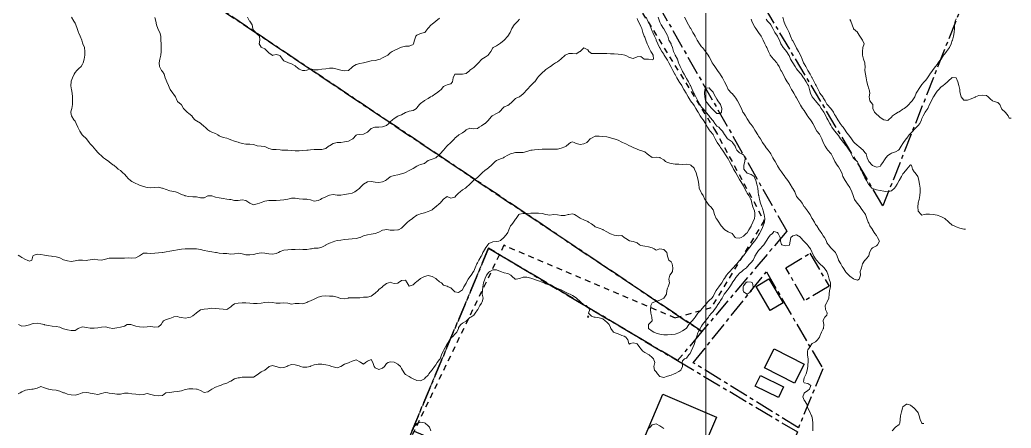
# Model space of a CAD drawing. Header units: centimetres. Extents: x 0 to 642158, y -847 to 649707.
# Drawn here: x 617376.5 to 617507, y 620105.6 to 620159.4 of the extents above; entities that cross this region are included whole.
import ezdxf

# ---------------------------------------------------------------- set-up
doc = ezdxf.new("R2010")
doc.units = ezdxf.units.CM
doc.header["$MEASUREMENT"] = 0
doc.linetypes.add('CENTERX2', pattern=[4, 2.5, -0.5, 0.5, -0.5])
doc.linetypes.add('JIS_02_0.7', pattern=[1.35, 0.75, -0.6])
for name, color, linetype, lineweight in [('MEV_grille', 254, 'Continuous', 9), ('WAL_parcellaire agricole', 7, 'JIS_02_0.7', 25), ('WAL_topographie 0.5', 253, 'Continuous', 20)]:
    doc.layers.add(name, color=color, linetype=linetype, lineweight=lineweight)
doc.layers.add('SPW_batiments', color=7, linetype='Continuous')
doc.layers.add('SPW_parcellaire cadastral', color=7, linetype='CENTERX2', lineweight=25, true_color=0xff0542)

# ---------------------------------------------------------------- blocks, each defined once
blk = doc.blocks.new('*U112')
at = {"layer": 'MEV_grille', "transparency": 33554687}
blk.add_lwpolyline([(0, 1825.48), (0, -1825.48)], dxfattribs=at)
blk = doc.blocks.new('*U113')
at = {"layer": 'MEV_grille', "color": 0, "linetype": 'ByBlock', "lineweight": -2, "transparency": 16777216}
blk.add_blockref('*U112', (2100, 0), dxfattribs=at)

msp = doc.modelspace()

# ---------------------------------------------------------------- linework, layer by layer
at = {"layer": 'SPW_batiments'}
for points in [[(617476.96, 620122.11), (617475.28, 620121.11), (617473.41, 620124.27), (617475.11, 620125.27), (617476.96, 620122.11)], [(617479.76, 620114.04), (617478.48, 620111.52), (617474.53, 620113.56), (617475.81, 620116.07), (617479.76, 620114.04)], [(617477.04, 620111.06), (617476.36, 620109.67), (617473.31, 620111.16), (617473.99, 620112.56), (617477.04, 620111.06)], [(617468.21, 620107.04), (617463.61, 620096.29), (617456.56, 620099.27), (617461.13, 620110.1), (617468.21, 620107.04)]]:
    msp.add_lwpolyline(points, dxfattribs=at)
at = {"layer": 'SPW_parcellaire cadastral'}
for points in [[(617372.7, 620181.09), (617466.28, 620118.34), (617463.07, 620114.51), (617438.2, 620129.31), (617428.12, 620105.29), (617420.49, 620087.13), (617412.86, 620068.96), (617410.85, 620064.28), (617319.54, 620131.25), (617349.36, 620168.05), (617289.47, 620214.05), (617304.76, 620224.56), (617372.7, 620181.09)], [(617466.28, 620118.34), (617372.7, 620181.09), (617383.03, 620201.46), (617388.46, 620212.19), (617456.55, 620168.43), (617477.46, 620131.56), (617466.28, 620118.34)], [(617458.14, 620188.63), (617497.33, 620165.17), (617501.16, 620162.96), (617490.12, 620134.92), (617461, 620183.83), (617458.14, 620188.63)], [(617428.12, 620105.29), (617438.2, 620129.31), (617463.07, 620114.51), (617478.86, 620105.12), (617471.31, 620087.14), (617428.12, 620105.29)], [(617483.02, 620124.33), (617479.8, 620122.41), (617477.32, 620126.73), (617480.48, 620128.65), (617483.02, 620124.33)], [(617482.19, 620113.43), (617478.99, 620105.66), (617465.13, 620114.22), (617474.77, 620126.21), (617482.19, 620113.43)]]:
    msp.add_lwpolyline(points, dxfattribs=at)
at = {"layer": 'WAL_parcellaire agricole'}
for points in [[(617419.45, 620223.45), (617467.96, 620144.95), (617474.46, 620132.95), (617467.46, 620121.45)], [(617467.46, 620121.45), (617462.79, 620120.12), (617440.21, 620129.7), (617422.63, 620093.28), (617407.3, 620057.61), (617394.97, 620033.45), (617377.72, 620010.94), (617352.47, 620028.94), (617336.3, 620037.44), (617321.8, 620043.94), (617299.8, 620052.43), (617288.8, 620055.93), (617276.47, 620058.76), (617260.3, 620061.1), (617237.51, 620062.54)]]:
    msp.add_lwpolyline(points, dxfattribs=at)
at = {"layer": 'WAL_topographie 0.5'}
for points in [[(617376.25, 620128.41), (617376.49, 620128.25), (617376.75, 620128.11), (617377.25, 620127.84), (617377.44, 620127.75), (617377.75, 620127.61), (617378.07, 620127.75), (617378.18, 620128.25), (617378.25, 620128.35), (617378.75, 620128.54), (617379.25, 620128.49), (617379.75, 620128.41), (617380.25, 620128.33), (617380.65, 620128.25), (617380.75, 620128.23), (617381.25, 620128.17), (617381.75, 620128.04), (617382.25, 620127.8), (617382.4, 620127.75), (617382.75, 620127.65), (617383.25, 620127.59), (617383.75, 620127.64), (617384.2, 620127.75), (617384.25, 620127.76), (617384.5, 620127.75), (617384.75, 620127.74), (617385.25, 620127.72), (617385.42, 620127.75), (617385.75, 620127.81), (617386.25, 620127.86), (617386.75, 620127.79), (617387.25, 620127.75), (617387.75, 620127.87), (617388.25, 620128), (617388.75, 620128.01), (617389.25, 620128.02), (617389.75, 620128.03), (617390.25, 620128.03), (617390.75, 620128.05), (617391.25, 620128.02), (617391.75, 620128.05), (617392.17, 620128.25), (617392.25, 620128.31), (617392.75, 620128.67), (617393.25, 620128.68), (617393.75, 620128.64), (617394.25, 620128.66), (617394.75, 620128.69), (617395.25, 620128.74), (617395.29, 620128.75), (617395.75, 620128.85), (617396.25, 620128.94), (617396.75, 620129.02), (617397.25, 620129.1), (617397.75, 620129.18), (617398.25, 620129.24), (617398.75, 620129.25), (617398.75, 620129.25), (617399.25, 620129.26), (617399.5, 620129.25), (617399.75, 620129.24), (617400.25, 620129.15), (617400.75, 620129.03), (617401.25, 620128.93), (617401.75, 620128.85), (617402.25, 620128.77), (617402.36, 620128.75), (617402.75, 620128.65), (617403.25, 620128.62), (617403.75, 620128.61), (617404.25, 620128.53), (617404.75, 620128.59), (617405.25, 620128.68), (617405.75, 620128.58), (617406.25, 620128.45), (617406.75, 620128.45), (617407.25, 620128.51), (617407.75, 620128.63), (617408.25, 620128.72), (617408.75, 620128.67), (617409.25, 620128.56), (617409.75, 620128.52), (617410.25, 620128.62), (617410.52, 620128.75), (617410.75, 620128.89), (617411.25, 620129.07), (617411.75, 620129.11), (617412.25, 620129.13), (617412.75, 620129.16), (617413.25, 620129.19), (617413.75, 620129.17), (617414.25, 620129.13), (617414.75, 620129.22), (617414.87, 620129.25), (617415.25, 620129.32), (617415.75, 620129.34), (617416.25, 620129.44), (617416.75, 620129.74), (617416.77, 620129.75), (617417.25, 620129.97), (617417.75, 620130.18), (617417.96, 620130.25), (617418.25, 620130.32), (617418.75, 620130.38), (617419.25, 620130.45), (617419.75, 620130.52), (617420.25, 620130.54), (617420.75, 620130.59), (617421.25, 620130.74), (617421.27, 620130.75), (617421.75, 620130.94), (617422.25, 620131.09), (617422.75, 620131.16), (617423.25, 620131.25), (617423.25, 620131.25), (617423.75, 620131.45), (617424.25, 620131.68), (617424.55, 620131.75), (617424.75, 620131.79), (617425, 620131.75), (617425.25, 620131.71), (617425.75, 620131.69), (617426.25, 620131.72), (617426.33, 620131.75), (617426.75, 620131.94), (617427.04, 620132.25), (617427.25, 620132.47), (617427.52, 620132.75), (617427.75, 620132.91), (617428.18, 620133.25), (617428.25, 620133.31), (617428.75, 620133.66), (617429.01, 620133.75), (617429.25, 620133.83), (617429.75, 620134), (617430.25, 620134.14), (617430.48, 620134.25), (617430.75, 620134.37), (617431.19, 620134.75), (617431.25, 620134.79), (617431.75, 620135.19), (617431.81, 620135.25), (617432.23, 620135.75), (617432.25, 620135.77), (617432.75, 620136.15), (617433.25, 620135.92), (617433.75, 620136.06), (617433.91, 620136.25), (617434.25, 620136.58), (617434.45, 620136.75), (617434.75, 620137), (617435.18, 620137.25), (617435.25, 620137.31), (617435.73, 620137.75), (617435.75, 620137.78), (617436.22, 620138.25), (617436.25, 620138.27), (617436.75, 620138.65), (617436.86, 620138.75), (617437.25, 620139.16), (617437.34, 620139.25), (617437.75, 620139.61), (617437.95, 620139.75), (617438.25, 620139.96), (617438.59, 620140.25), (617438.75, 620140.43), (617439.07, 620140.75), (617439.25, 620140.88), (617439.75, 620141.09), (617440.16, 620141.25), (617440.25, 620141.3), (617440.75, 620141.58), (617441.09, 620141.75), (617441.25, 620141.82), (617441.75, 620141.92), (617442.25, 620141.91), (617442.75, 620141.93), (617443.25, 620142.06), (617443.75, 620142.22), (617443.94, 620142.25), (617444.25, 620142.3), (617444.75, 620142.33), (617445.25, 620142.37), (617445.75, 620142.36), (617446.25, 620142.35), (617446.75, 620142.35), (617447.25, 620142.39), (617447.75, 620142.52), (617448.25, 620142.67), (617448.43, 620142.75), (617448.75, 620143.09), (617449, 620143.25), (617449.25, 620143.32), (617449.46, 620143.25), (617449.75, 620143.13), (617450.25, 620142.98), (617450.75, 620143.08), (617451.13, 620143.25), (617451.25, 620143.36), (617451.59, 620143.75), (617451.75, 620143.83), (617452.25, 620144.08), (617452.75, 620144.08), (617453.25, 620144.04), (617453.75, 620144.01), (617454.25, 620143.85), (617454.67, 620143.75), (617454.75, 620143.73), (617455.25, 620143.57), (617455.75, 620143.31), (617455.85, 620143.25), (617456.25, 620143.06), (617456.75, 620142.81), (617456.89, 620142.75), (617457.25, 620142.57), (617457.75, 620142.37), (617458.07, 620142.25), (617458.25, 620142.18), (617458.75, 620142), (617459.09, 620141.75), (617459.25, 620141.62), (617459.75, 620141.29), (617460.25, 620141.3), (617460.75, 620141.28), (617460.8, 620141.25), (617461.25, 620140.97), (617461.47, 620140.75), (617461.75, 620140.61), (617462.25, 620140.47), (617462.75, 620140.4), (617463.25, 620140.41), (617463.75, 620140.35), (617464.25, 620140.4), (617464.75, 620140.3), (617464.82, 620140.25), (617465.25, 620139.85), (617465.33, 620139.75), (617465.54, 620139.25), (617465.66, 620138.75), (617465.75, 620138.46), (617465.8, 620138.25), (617465.87, 620137.75), (617465.92, 620137.25), (617466.15, 620136.75), (617466.25, 620136.58), (617466.44, 620136.25), (617466.69, 620135.75), (617466.75, 620135.64), (617467, 620135.25), (617467.25, 620134.96), (617467.44, 620134.75), (617467.75, 620134.36), (617467.81, 620134.25), (617467.92, 620133.75), (617468.16, 620133.25), (617468.25, 620133.14), (617468.52, 620132.75), (617468.75, 620132.4), (617468.84, 620132.25), (617469.25, 620131.78), (617469.3, 620131.75), (617469.75, 620131.49), (617470.25, 620131.26), (617470.26, 620131.25), (617470.66, 620130.75), (617470.75, 620130.67), (617471.25, 620130.63), (617471.46, 620130.75), (617471.75, 620130.9), (617472.12, 620131.25), (617472.25, 620131.35), (617472.48, 620131.75), (617472.75, 620132.21), (617472.76, 620132.25), (617472.98, 620132.75), (617473.19, 620133.25), (617473.25, 620133.58), (617473.26, 620133.75), (617473.25, 620133.92), (617473.21, 620134.25), (617473, 620134.75), (617472.84, 620135.25), (617472.75, 620135.71), (617472.74, 620135.75), (617472.45, 620136.25), (617472.25, 620136.59), (617472.15, 620136.75), (617471.89, 620137.25), (617471.75, 620137.54), (617471.62, 620137.75), (617471.33, 620138.25), (617471.25, 620138.36), (617471, 620138.75), (617470.75, 620139.25), (617470.75, 620139.26), (617470.45, 620139.75), (617470.25, 620140.12), (617470.17, 620140.25), (617469.93, 620140.75), (617469.75, 620141.09), (617469.65, 620141.25), (617469.32, 620141.75), (617469.25, 620141.85), (617468.98, 620142.25), (617468.75, 620142.59), (617468.63, 620142.75), (617468.3, 620143.25), (617468.25, 620143.35), (617468.04, 620143.75), (617467.78, 620144.25), (617467.75, 620144.29), (617467.37, 620144.75), (617467.25, 620144.92), (617467.03, 620145.25), (617466.76, 620145.75), (617466.75, 620145.77), (617466.43, 620146.25), (617466.25, 620146.5), (617466.06, 620146.75), (617465.78, 620147.25), (617465.75, 620147.3), (617465.48, 620147.75), (617465.25, 620148.14), (617465.17, 620148.25), (617464.8, 620148.75), (617464.75, 620148.82), (617464.47, 620149.25), (617464.25, 620149.65), (617464.19, 620149.75), (617463.92, 620150.25), (617463.75, 620150.55), (617463.63, 620150.75), (617463.31, 620151.25), (617463.25, 620151.35), (617462.98, 620151.75), (617462.75, 620152.19), (617462.72, 620152.25), (617462.47, 620152.75), (617462.25, 620153.17), (617462.21, 620153.25), (617461.95, 620153.75), (617461.75, 620154.09), (617461.66, 620154.25), (617461.33, 620154.75), (617461.25, 620154.88), (617461.01, 620155.25), (617460.75, 620155.7), (617460.72, 620155.75), (617460.48, 620156.25), (617460.28, 620156.75), (617460.25, 620156.81), (617460.05, 620157.25), (617459.81, 620157.75), (617459.75, 620157.91), (617459.62, 620158.25), (617459.41, 620158.75), (617459.25, 620159.04), (617459.15, 620159.25), (617458.94, 620159.75)], [(617376.31, 620119.25), (617376.75, 620119.04), (617377.25, 620119.1), (617377.75, 620119.21), (617377.86, 620119.25), (617378.25, 620119.39), (617378.75, 620119.45), (617379.25, 620119.36), (617379.7, 620119.25), (617379.75, 620119.24), (617380.25, 620119.12), (617380.75, 620119.04), (617381.25, 620119.02), (617381.75, 620118.9), (617382.12, 620118.75), (617382.25, 620118.71), (617382.75, 620118.58), (617383.25, 620118.47), (617383.75, 620118.47), (617384.18, 620118.75), (617384.25, 620118.79), (617384.75, 620118.95), (617385.25, 620118.87), (617385.75, 620118.78), (617386.25, 620118.79), (617386.75, 620118.84), (617387.25, 620118.92), (617387.75, 620118.95), (617388.25, 620118.85), (617388.75, 620118.75), (617389.25, 620118.84), (617389.75, 620118.91), (617390.25, 620119.06), (617390.62, 620119.25), (617390.75, 620119.29), (617391.08, 620119.25), (617391.25, 620119.23), (617391.75, 620119.07), (617392.25, 620118.97), (617392.75, 620118.91), (617393.25, 620118.97), (617393.75, 620118.99), (617394.25, 620118.91), (617394.75, 620118.97), (617395.09, 620119.25), (617395.25, 620119.57), (617395.4, 620119.75), (617395.75, 620119.91), (617396.25, 620120.06), (617396.69, 620120.25), (617396.75, 620120.28), (617397.25, 620120.31), (617397.46, 620120.25), (617397.75, 620120.17), (617398.25, 620120.09), (617398.75, 620120.19), (617398.96, 620120.25), (617399.25, 620120.39), (617399.7, 620120.75), (617399.75, 620120.8), (617400.25, 620121.18), (617400.54, 620121.25), (617400.75, 620121.28), (617401.25, 620121.35), (617401.75, 620121.44), (617402.25, 620121.38), (617402.75, 620121.32), (617403.25, 620121.27), (617403.75, 620121.26), (617404.25, 620121.58), (617404.42, 620121.75), (617404.75, 620121.97), (617405.25, 620122.07), (617405.75, 620122.11), (617406.25, 620122.13), (617406.75, 620122.08), (617407.25, 620122.04), (617407.75, 620122.04), (617408.25, 620122.09), (617408.75, 620122.15), (617409.25, 620122.21), (617409.75, 620122.18), (617410.25, 620122.09), (617410.75, 620122.08), (617411.25, 620122.14), (617411.75, 620122.06), (617412.25, 620121.94), (617412.75, 620122.03), (617413.25, 620122.05), (617413.75, 620122), (617414.25, 620122.17), (617414.4, 620122.25), (617414.75, 620122.38), (617415.25, 620122.62), (617415.49, 620122.75), (617415.75, 620122.88), (617416.25, 620123.01), (617416.75, 620123.04), (617417.25, 620123.01), (617417.75, 620122.99), (617418.25, 620122.88), (617418.61, 620122.75), (617418.75, 620122.7), (617419.25, 620122.66), (617419.69, 620122.75), (617419.75, 620122.76), (617420.25, 620122.78), (617420.75, 620122.76), (617421.25, 620122.77), (617421.75, 620122.87), (617422.25, 620122.89), (617422.75, 620123.01), (617423.07, 620123.25), (617423.25, 620123.38), (617423.66, 620123.75), (617423.75, 620123.86), (617424.21, 620124.25), (617424.25, 620124.29), (617424.75, 620124.67), (617425.02, 620124.75), (617425.25, 620124.84), (617425.48, 620124.75), (617425.75, 620124.69), (617426.25, 620124.72), (617426.31, 620124.75), (617426.75, 620125.06), (617427.25, 620125.1), (617427.48, 620124.75), (617427.75, 620124.34), (617428.25, 620124.49), (617428.53, 620124.75), (617428.75, 620124.94), (617429.16, 620125.25), (617429.25, 620125.31), (617429.75, 620125.59), (617430.25, 620125.71), (617430.75, 620125.6), (617431.25, 620125.32), (617431.35, 620125.25), (617431.75, 620124.91), (617431.99, 620124.75), (617432.25, 620124.46), (617432.75, 620124.31), (617432.88, 620124.25), (617433.25, 620124.09), (617433.57, 620123.75), (617433.75, 620123.57), (617434.25, 620123.49), (617434.64, 620123.75), (617434.75, 620123.83), (617434.96, 620124.25), (617435.25, 620124.73), (617435.26, 620124.75), (617435.5, 620125.25), (617435.75, 620125.55), (617435.89, 620125.75), (617436.22, 620126.25), (617436.25, 620126.29), (617436.45, 620126.75), (617436.66, 620127.25), (617436.75, 620127.39), (617436.92, 620127.75), (617437.24, 620128.25), (617437.25, 620128.27), (617437.46, 620128.75), (617437.73, 620129.25), (617437.75, 620129.28), (617438.12, 620129.75), (617438.25, 620129.92), (617438.75, 620130.18), (617439.25, 620130.2), (617439.55, 620130.25), (617439.75, 620130.32), (617440.21, 620130.75), (617440.25, 620130.79), (617440.66, 620131.25), (617440.75, 620131.37), (617440.88, 620131.75), (617441.08, 620132.25), (617441.25, 620132.46), (617441.46, 620132.75), (617441.75, 620133.13), (617441.83, 620133.25), (617442.19, 620133.75), (617442.25, 620133.8), (617442.75, 620133.88), (617443.25, 620133.88), (617443.75, 620133.93), (617444.25, 620133.94), (617444.75, 620133.93), (617445.25, 620133.9), (617445.73, 620133.75), (617445.75, 620133.74), (617446.25, 620133.67), (617446.75, 620133.74), (617447.25, 620133.71), (617447.75, 620133.63), (617448.25, 620133.65), (617448.68, 620133.75), (617448.75, 620133.76), (617449.25, 620133.86), (617449.53, 620133.75), (617449.75, 620133.64), (617450.25, 620133.29), (617450.35, 620133.25), (617450.75, 620133.04), (617451.25, 620132.83), (617451.36, 620132.75), (617451.75, 620132.54), (617452.11, 620132.25), (617452.25, 620132.15), (617452.75, 620131.98), (617453.25, 620131.8), (617453.3, 620131.75), (617453.75, 620131.47), (617454.14, 620131.25), (617454.25, 620131.2), (617454.75, 620131.02), (617455.25, 620130.97), (617455.75, 620130.99), (617456.03, 620130.75), (617456.25, 620130.6), (617456.75, 620130.29), (617456.95, 620130.25), (617457.25, 620130.19), (617457.75, 620130.03), (617458.07, 620129.75), (617458.25, 620129.68), (617458.75, 620129.58), (617459.25, 620129.51), (617459.75, 620129.37), (617460, 620129.25), (617460.25, 620129.06), (617460.75, 620129.25), (617460.75, 620129.25), (617460.75, 620129.25), (617461.25, 620129.15), (617461.65, 620128.75), (617461.75, 620128.25), (617461.75, 620128.25), (617461.93, 620127.75), (617462.25, 620127.53), (617462.37, 620127.25), (617462.45, 620126.75), (617462.4, 620126.25), (617462.25, 620125.99), (617462.04, 620125.75), (617461.95, 620125.25), (617462.02, 620124.75), (617461.83, 620124.25), (617461.75, 620124.04), (617461.68, 620123.75), (617461.6, 620123.25), (617461.26, 620122.75), (617461.25, 620122.74), (617460.75, 620122.46), (617460.25, 620122.29), (617460.08, 620122.25), (617459.75, 620122.12), (617459.54, 620121.75), (617459.51, 620121.25), (617459.56, 620120.75), (617459.7, 620120.25), (617459.75, 620119.75), (617459.75, 620119.75), (617459.75, 620119.75), (617459.25, 620119.25), (617459.25, 620118.75), (617459.75, 620118.38), (617459.94, 620118.25), (617460.25, 620118.13), (617460.75, 620117.99), (617461.25, 620117.9), (617461.75, 620117.91), (617462.25, 620117.95), (617462.75, 620117.99), (617463.25, 620118.16), (617463.44, 620118.25), (617463.75, 620118.42), (617464.2, 620118.75), (617464.25, 620118.8), (617464.55, 620119.25), (617464.75, 620119.49), (617464.98, 620119.75), (617465.25, 620120.05), (617465.4, 620120.25), (617465.74, 620120.75), (617465.75, 620120.76), (617466.22, 620121.25), (617466.25, 620121.28), (617466.68, 620121.75), (617466.75, 620121.85), (617467.06, 620122.25), (617467.25, 620122.43), (617467.58, 620122.75), (617467.75, 620122.96), (617467.89, 620123.25), (617468.16, 620123.75), (617468.25, 620123.86), (617468.53, 620124.25), (617468.75, 620124.54), (617468.9, 620124.75), (617469.19, 620125.25), (617469.25, 620125.33), (617469.52, 620125.75), (617469.75, 620126.01), (617469.94, 620126.25), (617470.25, 620126.61), (617470.38, 620126.75), (617470.75, 620127.12), (617470.87, 620127.25), (617471.25, 620127.72), (617471.27, 620127.75), (617471.67, 620128.25), (617471.75, 620128.33), (617472.07, 620128.75), (617472.25, 620129.02), (617472.4, 620129.25), (617472.75, 620129.69), (617472.8, 620129.75), (617473.21, 620130.25), (617473.25, 620130.31), (617473.56, 620130.75), (617473.75, 620131.05), (617473.86, 620131.25), (617474.11, 620131.75), (617474.25, 620132.04), (617474.35, 620132.25), (617474.52, 620132.75), (617474.55, 620133.25), (617474.48, 620133.75), (617474.37, 620134.25), (617474.25, 620134.58), (617474.19, 620134.75), (617474.01, 620135.25), (617473.87, 620135.75), (617473.76, 620136.25), (617473.75, 620136.33), (617473.69, 620136.75), (617473.65, 620137.25), (617473.52, 620137.75), (617473.38, 620138.25), (617473.25, 620138.57), (617473.16, 620138.75), (617472.75, 620139.04), (617472.25, 620139.21), (617472.2, 620139.25), (617471.79, 620139.75), (617471.8, 620140.25), (617471.95, 620140.75), (617471.99, 620141.25), (617471.75, 620141.62), (617471.55, 620141.75), (617471.25, 620141.9), (617470.88, 620142.25), (617470.75, 620142.52), (617470.66, 620142.75), (617470.33, 620143.25), (617470.25, 620143.33), (617469.75, 620143.67), (617469.65, 620143.75), (617469.29, 620144.25), (617469.25, 620144.31), (617469, 620144.75), (617468.75, 620145), (617468.49, 620145.25), (617468.25, 620145.41), (617468, 620145.75), (617467.75, 620146.1), (617467.65, 620146.25), (617467.25, 620146.74), (617467.24, 620146.75), (617466.81, 620147.25), (617466.75, 620147.32), (617466.39, 620147.75), (617466.25, 620147.91), (617466.02, 620148.25), (617465.75, 620148.73), (617465.74, 620148.75), (617465.47, 620149.25), (617465.25, 620149.69), (617465.21, 620149.75), (617465, 620150.25), (617464.78, 620150.75), (617464.75, 620150.8), (617464.52, 620151.25), (617464.25, 620151.68), (617464.21, 620151.75), (617463.95, 620152.25), (617463.75, 620152.62), (617463.68, 620152.75), (617463.4, 620153.25), (617463.25, 620153.66), (617463.22, 620153.75), (617463.05, 620154.25), (617462.76, 620154.75), (617462.75, 620154.78), (617462.55, 620155.25), (617462.43, 620155.75), (617462.25, 620156.17), (617462.22, 620156.25), (617461.95, 620156.75), (617461.78, 620157.25), (617461.75, 620157.33), (617461.55, 620157.75), (617461.25, 620158.22), (617461.23, 620158.25), (617460.94, 620158.75), (617460.75, 620159.09), (617460.68, 620159.25), (617460.52, 620159.75)], [(617383.3, 620159.75), (617383.6, 620159.25), (617383.75, 620158.96), (617383.87, 620158.75), (617384.05, 620158.25), (617384.2, 620157.75), (617384.25, 620157.65), (617384.42, 620157.25), (617384.63, 620156.75), (617384.75, 620156.4), (617384.8, 620156.25), (617385, 620155.75), (617385.06, 620155.25), (617385.04, 620154.75), (617384.95, 620154.25), (617384.81, 620153.75), (617384.75, 620153.55), (617384.58, 620153.25), (617384.25, 620152.98), (617383.99, 620152.75), (617383.75, 620152.45), (617383.64, 620152.25), (617383.4, 620151.75), (617383.25, 620151.31), (617383.24, 620151.25), (617383.21, 620150.75), (617383.25, 620150.42), (617383.28, 620150.25), (617383.39, 620149.75), (617383.4, 620149.25), (617383.42, 620148.75), (617383.42, 620148.25), (617383.31, 620147.75), (617383.25, 620147.45), (617383.22, 620147.25), (617383.25, 620146.92), (617383.27, 620146.75), (617383.58, 620146.25), (617383.75, 620146.04), (617383.91, 620145.75), (617384.13, 620145.25), (617384.25, 620144.99), (617384.38, 620144.75), (617384.71, 620144.25), (617384.75, 620144.2), (617385.24, 620143.75), (617385.25, 620143.74), (617385.63, 620143.25), (617385.75, 620143.08), (617386.04, 620142.75), (617386.25, 620142.49), (617386.47, 620142.25), (617386.75, 620141.95), (617386.94, 620141.75), (617387.25, 620141.48), (617387.51, 620141.25), (617387.75, 620141.05), (617388.19, 620140.75), (617388.25, 620140.7), (617388.75, 620140.32), (617388.85, 620140.25), (617389.25, 620139.89), (617389.44, 620139.75), (617389.75, 620139.57), (617390.06, 620139.25), (617390.25, 620139.06), (617390.52, 620138.75), (617390.75, 620138.51), (617391.06, 620138.25), (617391.25, 620138.13), (617391.75, 620137.84), (617391.96, 620137.75), (617392.25, 620137.61), (617392.75, 620137.46), (617393.25, 620137.33), (617393.75, 620137.28), (617394.25, 620137.33), (617394.75, 620137.36), (617395.19, 620137.25), (617395.25, 620137.24), (617395.75, 620137.04), (617396.25, 620136.89), (617396.75, 620136.81), (617396.96, 620136.75), (617397.25, 620136.65), (617397.75, 620136.39), (617398.2, 620136.25), (617398.25, 620136.23), (617398.75, 620136.12), (617399.25, 620136.1), (617399.75, 620136.1), (617400.25, 620135.96), (617400.75, 620135.97), (617401.25, 620136.2), (617401.75, 620136.23), (617402.25, 620136.05), (617402.75, 620135.95), (617403.25, 620135.86), (617403.75, 620135.79), (617404.08, 620135.75), (617404.25, 620135.73), (617404.75, 620135.61), (617405.25, 620135.6), (617405.75, 620135.69), (617406.25, 620135.61), (617406.75, 620135.26), (617406.77, 620135.25), (617407.25, 620135.03), (617407.75, 620135.16), (617408.04, 620135.25), (617408.25, 620135.36), (617408.75, 620135.5), (617409.25, 620135.59), (617409.75, 620135.6), (617410.25, 620135.6), (617410.75, 620135.63), (617411.25, 620135.71), (617411.47, 620135.75), (617411.75, 620135.8), (617412.25, 620135.9), (617412.75, 620135.9), (617413.25, 620135.82), (617413.75, 620135.78), (617414.25, 620135.77), (617414.39, 620135.75), (617414.75, 620135.69), (617415.25, 620135.54), (617415.75, 620135.59), (617416.08, 620135.75), (617416.25, 620135.85), (617416.75, 620136.07), (617417.13, 620136.25), (617417.25, 620136.3), (617417.75, 620136.38), (617418.25, 620136.29), (617418.75, 620136.29), (617419.25, 620136.41), (617419.75, 620136.47), (617420.25, 620136.59), (617420.57, 620136.75), (617420.75, 620136.9), (617421.23, 620137.25), (617421.25, 620137.26), (617421.72, 620137.75), (617421.75, 620137.78), (617422.25, 620138.08), (617422.75, 620138.1), (617423.25, 620138.01), (617423.75, 620137.96), (617424.25, 620138.07), (617424.64, 620138.25), (617424.75, 620138.33), (617425.25, 620138.72), (617425.32, 620138.75), (617425.75, 620138.91), (617426.25, 620138.98), (617426.75, 620139.1), (617427.17, 620139.25), (617427.25, 620139.29), (617427.75, 620139.55), (617428.11, 620139.75), (617428.25, 620139.83), (617428.75, 620140.12), (617429.03, 620140.25), (617429.25, 620140.34), (617429.75, 620140.5), (617430.08, 620140.75), (617430.25, 620140.89), (617430.75, 620141.07), (617431.25, 620141.24), (617431.26, 620141.25), (617431.75, 620141.66), (617431.84, 620141.75), (617432.25, 620142.22), (617432.28, 620142.25), (617432.71, 620142.75), (617432.75, 620142.79), (617433.25, 620143.25), (617433.25, 620143.25), (617433.7, 620143.75), (617433.75, 620143.8), (617434.25, 620144.23), (617434.29, 620144.25), (617434.75, 620144.54), (617435.06, 620144.75), (617435.25, 620144.9), (617435.75, 620145.13), (617436.25, 620145.05), (617436.75, 620145.1), (617436.96, 620145.25), (617437.25, 620145.46), (617437.72, 620145.75), (617437.75, 620145.77), (617438.24, 620146.25), (617438.25, 620146.26), (617438.68, 620146.75), (617438.75, 620146.8), (617439.25, 620147.08), (617439.57, 620147.25), (617439.75, 620147.44), (617440.05, 620147.75), (617440.25, 620147.95), (617440.75, 620148.13), (617440.91, 620148.25), (617441.25, 620148.55), (617441.43, 620148.75), (617441.75, 620149.03), (617442.21, 620149.25), (617442.25, 620149.27), (617442.75, 620149.66), (617442.84, 620149.75), (617443.25, 620150.2), (617443.29, 620150.25), (617443.75, 620150.74), (617443.76, 620150.75), (617444.25, 620151.23), (617444.28, 620151.25), (617444.64, 620151.75), (617444.75, 620151.94), (617445.06, 620152.25), (617445.25, 620152.42), (617445.62, 620152.75), (617445.75, 620152.87), (617446.25, 620153.2), (617446.33, 620153.25), (617446.75, 620153.56), (617447.03, 620153.75), (617447.25, 620153.88), (617447.72, 620154.25), (617447.75, 620154.28), (617448.25, 620154.73), (617448.3, 620154.75), (617448.75, 620154.96), (617449.25, 620154.97), (617449.75, 620154.92), (617450.23, 620155.25), (617450.25, 620155.26), (617450.75, 620155.71), (617451.25, 620155.45), (617451.4, 620155.25), (617451.75, 620154.98), (617452.25, 620154.98), (617452.75, 620154.97), (617453.25, 620154.98), (617453.75, 620154.97), (617454.25, 620154.95), (617454.75, 620154.94), (617455.25, 620154.9), (617455.75, 620154.84), (617456.14, 620154.75), (617456.25, 620154.72), (617456.75, 620154.43), (617457.25, 620154.3), (617457.75, 620154.54), (617458.25, 620154.56), (617458.67, 620154.25), (617458.75, 620154.22), (617459.25, 620154.22), (617459.75, 620154.12), (617459.9, 620154.25), (617459.86, 620154.75), (617459.75, 620154.98), (617459.54, 620155.25), (617459.3, 620155.75), (617459.25, 620155.89), (617459.08, 620156.25), (617458.88, 620156.75), (617458.75, 620157.13), (617458.69, 620157.25), (617458.51, 620157.75), (617458.37, 620158.25), (617458.25, 620158.54), (617458.14, 620158.75), (617457.87, 620159.25), (617457.75, 620159.57)], [(617394.25, 620159.71), (617394.4, 620159.25), (617394.49, 620158.75), (617394.64, 620158.25), (617394.75, 620158.04), (617394.9, 620157.75), (617395.04, 620157.25), (617395.06, 620156.75), (617395.08, 620156.25), (617395.11, 620155.75), (617395.09, 620155.25), (617395.04, 620154.75), (617394.93, 620154.25), (617394.81, 620153.75), (617394.88, 620153.25), (617395.14, 620152.75), (617395.25, 620152.61), (617395.47, 620152.25), (617395.64, 620151.75), (617395.75, 620151.44), (617395.82, 620151.25), (617396.04, 620150.75), (617396.25, 620150.31), (617396.27, 620150.25), (617396.64, 620149.75), (617396.75, 620149.58), (617396.97, 620149.25), (617397.19, 620148.75), (617397.25, 620148.66), (617397.72, 620148.25), (617397.75, 620148.2), (617398.04, 620147.75), (617398.25, 620147.52), (617398.52, 620147.25), (617398.75, 620147.09), (617399.11, 620146.75), (617399.25, 620146.56), (617399.54, 620146.25), (617399.75, 620146.1), (617400.25, 620145.79), (617400.3, 620145.75), (617400.75, 620145.37), (617400.88, 620145.25), (617401.25, 620144.93), (617401.52, 620144.75), (617401.75, 620144.62), (617402.25, 620144.43), (617402.57, 620144.25), (617402.75, 620144.14), (617403.25, 620143.92), (617403.75, 620143.82), (617403.96, 620143.75), (617404.25, 620143.6), (617404.75, 620143.43), (617405.25, 620143.28), (617405.31, 620143.25), (617405.75, 620143.11), (617406.25, 620143.04), (617406.75, 620143.04), (617407.25, 620142.97), (617407.75, 620142.81), (617408.25, 620142.75), (617408.25, 620142.75), (617408.75, 620142.7), (617409.25, 620142.45), (617409.75, 620142.31), (617410.25, 620142.34), (617410.75, 620142.28), (617411, 620142.25), (617411.25, 620142.22), (617411.75, 620142.23), (617412.25, 620142.18), (617412.75, 620142.14), (617413.25, 620142.15), (617413.75, 620142.18), (617414.25, 620142.22), (617414.46, 620142.25), (617414.75, 620142.29), (617415.25, 620142.33), (617415.75, 620142.32), (617416.25, 620142.32), (617416.75, 620142.47), (617417.13, 620142.75), (617417.25, 620142.81), (617417.75, 620143.1), (617418.25, 620143.25), (617418.25, 620143.25), (617418.75, 620143.27), (617419.25, 620143.35), (617419.75, 620143.43), (617420.25, 620143.69), (617420.31, 620143.75), (617420.75, 620144.22), (617420.86, 620144.25), (617421.25, 620144.3), (617421.75, 620144.35), (617422.25, 620144.59), (617422.38, 620144.75), (617422.75, 620145.1), (617423.21, 620145.25), (617423.25, 620145.26), (617423.75, 620145.29), (617424.25, 620145.32), (617424.75, 620145.49), (617425.07, 620145.75), (617425.25, 620145.96), (617425.56, 620146.25), (617425.75, 620146.43), (617426.25, 620146.7), (617426.35, 620146.75), (617426.75, 620146.91), (617427.25, 620147.19), (617427.4, 620147.25), (617427.75, 620147.37), (617428.25, 620147.47), (617428.69, 620147.75), (617428.75, 620147.81), (617429.11, 620148.25), (617429.25, 620148.4), (617429.71, 620148.75), (617429.75, 620148.78), (617430.25, 620149.05), (617430.55, 620149.25), (617430.75, 620149.37), (617431.25, 620149.71), (617431.32, 620149.75), (617431.75, 620150.06), (617431.97, 620150.25), (617432.25, 620150.61), (617432.52, 620150.75), (617432.75, 620150.85), (617433.25, 620150.98), (617433.46, 620151.25), (617433.55, 620151.75), (617433.75, 620152.25), (617433.75, 620152.25), (617434.25, 620152.27), (617434.75, 620152.25), (617435.25, 620152.34), (617435.73, 620152.75), (617435.75, 620152.77), (617436.25, 620153.15), (617436.38, 620153.25), (617436.75, 620153.6), (617436.88, 620153.75), (617437.25, 620154.19), (617437.33, 620154.25), (617437.75, 620154.48), (617438.16, 620154.75), (617438.25, 620154.88), (617438.48, 620155.25), (617438.75, 620155.71), (617438.79, 620155.75), (617439.25, 620155.98), (617439.64, 620156.25), (617439.75, 620156.32), (617440.25, 620156.73), (617440.27, 620156.75), (617440.74, 620157.25), (617440.75, 620157.26), (617441.05, 620157.75), (617441.25, 620158.25), (617441.25, 620158.25), (617441.56, 620158.75), (617441.75, 620158.93), (617442.05, 620159.25), (617442.25, 620159.51)], [(617406.46, 620159.75), (617406.74, 620159.25), (617406.75, 620159.23), (617407.06, 620158.75), (617407.15, 620158.25), (617407.25, 620158.04), (617407.54, 620157.75), (617407.75, 620157.54), (617408.04, 620157.25), (617408.1, 620156.75), (617408, 620156.25), (617408.25, 620155.8), (617408.33, 620155.75), (617408.75, 620155.61), (617409.11, 620155.25), (617409.25, 620155.06), (617409.69, 620154.75), (617409.75, 620154.72), (617409.82, 620154.75), (617410.25, 620154.86), (617410.58, 620154.75), (617410.75, 620154.68), (617411.07, 620154.25), (617411.25, 620154.03), (617411.75, 620153.78), (617411.85, 620153.75), (617412.25, 620153.62), (617412.75, 620153.33), (617412.83, 620153.25), (617413.25, 620152.93), (617413.71, 620152.75), (617413.75, 620152.74), (617414, 620152.75), (617414.25, 620152.79), (617414.75, 620152.94), (617415.25, 620152.84), (617415.75, 620152.82), (617416.25, 620152.9), (617416.75, 620152.95), (617417.25, 620153.05), (617417.75, 620153.05), (617418.25, 620152.91), (617418.75, 620152.79), (617418.97, 620152.75), (617419.25, 620152.7), (617419.75, 620152.74)], [(617419.75, 620152.74), (617419.77, 620152.75), (617420.25, 620153.18), (617420.34, 620153.25), (617420.75, 620153.51), (617421.25, 620153.66), (617421.75, 620153.75), (617421.75, 620153.75), (617422.25, 620153.88), (617422.75, 620154.03), (617423.25, 620154.07), (617423.75, 620154.17), (617423.91, 620154.25), (617424.25, 620154.4), (617424.75, 620154.65), (617424.93, 620154.75), (617425.25, 620155.05), (617425.49, 620155.25), (617425.75, 620155.36), (617426.25, 620155.61), (617426.58, 620155.75), (617426.75, 620155.82), (617427.25, 620155.92), (617427.75, 620155.94), (617428.25, 620156.17), (617428.3, 620156.25), (617428.44, 620156.75), (617428.61, 620157.25), (617428.75, 620157.38), (617429.25, 620157.59), (617429.75, 620157.72), (617429.81, 620157.75), (617430.21, 620158.25), (617430.25, 620158.31), (617430.62, 620158.75), (617430.75, 620158.85), (617431.25, 620159.24), (617431.26, 620159.25), (617431.75, 620159.63)], [(617463.97, 620159.75), (617464.25, 620159.26), (617464.26, 620159.25), (617464.53, 620158.75), (617464.75, 620158.35), (617464.81, 620158.25), (617465.09, 620157.75), (617465.25, 620157.5), (617465.41, 620157.25), (617465.65, 620156.75), (617465.75, 620156.58), (617465.96, 620156.25), (617466.25, 620155.87), (617466.35, 620155.75), (617466.75, 620155.25), (617466.75, 620155.25), (617467.09, 620154.75), (617467.25, 620154.52), (617467.4, 620154.25), (617467.64, 620153.75), (617467.75, 620153.56), (617467.97, 620153.25), (617468.25, 620152.87), (617468.34, 620152.75), (617468.69, 620152.25), (617468.75, 620152.16), (617469, 620151.75), (617469.25, 620151.25), (617469.25, 620151.25), (617469.52, 620150.75), (617469.75, 620150.25), (617469.75, 620150.24), (617470.18, 620149.75), (617470.25, 620149.69), (617470.63, 620149.25), (617470.75, 620149.08), (617470.96, 620148.75), (617471.24, 620148.25), (617471.25, 620148.23), (617471.48, 620147.75), (617471.69, 620147.25), (617471.75, 620147.15), (617472.01, 620146.75), (617472.25, 620146.37), (617472.33, 620146.25), (617472.63, 620145.75), (617472.75, 620145.6), (617473.02, 620145.25), (617473.25, 620144.87), (617473.33, 620144.75), (617473.65, 620144.25), (617473.75, 620144.09), (617473.98, 620143.75), (617474.24, 620143.25), (617474.25, 620143.23), (617474.6, 620142.75), (617474.75, 620142.56), (617475.01, 620142.25), (617475.25, 620141.9), (617475.34, 620141.75), (617475.6, 620141.25), (617475.75, 620141), (617475.92, 620140.75), (617476.2, 620140.25), (617476.25, 620140.17), (617476.51, 620139.75), (617476.75, 620139.37), (617476.84, 620139.25), (617477.2, 620138.75), (617477.25, 620138.69), (617477.61, 620138.25), (617477.75, 620137.99), (617477.91, 620137.75), (617478.21, 620137.25), (617478.25, 620137.18), (617478.51, 620136.75), (617478.69, 620136.25), (617478.75, 620136.15), (617479.11, 620135.75), (617479.25, 620135.56), (617479.47, 620135.25), (617479.75, 620134.79), (617479.78, 620134.75), (617480.17, 620134.25), (617480.25, 620134.14), (617480.52, 620133.75), (617480.75, 620133.3), (617480.79, 620133.25), (617481.1, 620132.75), (617481.25, 620132.45), (617481.4, 620132.25), (617481.7, 620131.75), (617481.75, 620131.68), (617482.08, 620131.25), (617482.25, 620130.97), (617482.42, 620130.75), (617482.67, 620130.25), (617482.75, 620130.03), (617482.94, 620129.75), (617483.25, 620129.37), (617483.38, 620129.25), (617483.75, 620128.89), (617483.87, 620128.75), (617484.11, 620128.25), (617484.25, 620127.78), (617484.26, 620127.75), (617484.59, 620127.25), (617484.75, 620126.92), (617484.89, 620126.75), (617485.19, 620126.25), (617485.25, 620126.15), (617485.63, 620125.75), (617485.75, 620125.62), (617486.25, 620125.27), (617486.33, 620125.25), (617486.75, 620125.13), (617487, 620125.25), (617487.18, 620125.75), (617487.14, 620126.25), (617487.25, 620126.6), (617487.28, 620126.75), (617487.43, 620127.25), (617487.75, 620127.74), (617487.76, 620127.75), (617488.22, 620128.25), (617488.25, 620128.31), (617488.35, 620128.75), (617488.61, 620129.25), (617488.75, 620129.35), (617489.25, 620129.64), (617489.42, 620129.75), (617489.66, 620130.25), (617489.4, 620130.75), (617489.25, 620131), (617489.07, 620131.25), (617488.76, 620131.75), (617488.75, 620131.77), (617488.41, 620132.25), (617488.25, 620132.64), (617488.19, 620132.75), (617488, 620133.25), (617487.82, 620133.75), (617487.75, 620133.88), (617487.48, 620134.25), (617487.25, 620134.56), (617487.1, 620134.75), (617486.75, 620135.22), (617486.72, 620135.25), (617486.37, 620135.75), (617486.25, 620136.14), (617486.2, 620136.25), (617486.02, 620136.75), (617485.8, 620137.25), (617485.75, 620137.34), (617485.47, 620137.75), (617485.25, 620138.11), (617485.13, 620138.25), (617484.85, 620138.75), (617484.75, 620139.12), (617484.7, 620139.25), (617484.45, 620139.75), (617484.25, 620140.05), (617484.11, 620140.25), (617483.79, 620140.75), (617483.75, 620140.83), (617483.55, 620141.25), (617483.29, 620141.75), (617483.25, 620141.8), (617482.88, 620142.25), (617482.75, 620142.4), (617482.49, 620142.75), (617482.25, 620143.23), (617482.24, 620143.25), (617482.08, 620143.75), (617481.83, 620144.25), (617481.75, 620144.33), (617481.43, 620144.75), (617481.25, 620145.06), (617481.14, 620145.25), (617480.88, 620145.75), (617480.75, 620145.97), (617480.56, 620146.25), (617480.25, 620146.69), (617480.2, 620146.75), (617479.9, 620147.25), (617479.75, 620147.47), (617479.54, 620147.75), (617479.25, 620148.17), (617479.2, 620148.25), (617478.97, 620148.75), (617478.75, 620149.12), (617478.67, 620149.25), (617478.37, 620149.75), (617478.25, 620149.96), (617478.09, 620150.25), (617477.83, 620150.75), (617477.75, 620150.87), (617477.49, 620151.25), (617477.25, 620151.68), (617477.21, 620151.75), (617476.97, 620152.25), (617476.75, 620152.65), (617476.69, 620152.75), (617476.45, 620153.25), (617476.25, 620153.58), (617476.13, 620153.75), (617475.75, 620154.2), (617475.7, 620154.25), (617475.29, 620154.75), (617475.25, 620154.82), (617475.06, 620155.25), (617474.83, 620155.75), (617474.75, 620155.89), (617474.58, 620156.25), (617474.33, 620156.75), (617474.25, 620156.9), (617474.07, 620157.25), (617473.75, 620157.74), (617473.74, 620157.75), (617473.39, 620158.25), (617473.25, 620158.45), (617473.08, 620158.75), (617472.86, 620159.25), (617472.75, 620159.52)], [(617474.75, 620159.49), (617474.94, 620159.25), (617475.25, 620158.89), (617475.35, 620158.75), (617475.6, 620158.25), (617475.75, 620158.02), (617475.88, 620157.75), (617476.22, 620157.25), (617476.25, 620157.2), (617476.5, 620156.75), (617476.68, 620156.25), (617476.75, 620156.11), (617476.97, 620155.75), (617477.25, 620155.48), (617477.43, 620155.25), (617477.72, 620154.75), (617477.75, 620154.7), (617477.95, 620154.25), (617478.25, 620153.76), (617478.26, 620153.75), (617478.54, 620153.25), (617478.75, 620152.97), (617478.9, 620152.75), (617479.25, 620152.36), (617479.33, 620152.25), (617479.68, 620151.75), (617479.75, 620151.66), (617479.99, 620151.25), (617480.25, 620150.84), (617480.3, 620150.75), (617480.47, 620150.25), (617480.57, 620149.75), (617480.75, 620149.36), (617480.8, 620149.25), (617481.25, 620148.76), (617481.26, 620148.75), (617481.65, 620148.25), (617481.75, 620148.12), (617481.99, 620147.75), (617482.25, 620147.38), (617482.35, 620147.25), (617482.6, 620146.75), (617482.75, 620146.46), (617482.85, 620146.25), (617483.14, 620145.75), (617483.25, 620145.55), (617483.4, 620145.25), (617483.75, 620144.79), (617483.78, 620144.75), (617484.2, 620144.25), (617484.25, 620144.17), (617484.52, 620143.75), (617484.75, 620143.48), (617484.92, 620143.25), (617485.25, 620142.84), (617485.31, 620142.75), (617485.66, 620142.25), (617485.75, 620142.09), (617485.93, 620141.75), (617486.2, 620141.25), (617486.25, 620141.2), (617486.72, 620140.75), (617486.75, 620140.71), (617486.98, 620140.25), (617487.18, 620139.75), (617487.25, 620139.62), (617487.43, 620139.25), (617487.66, 620138.75), (617487.75, 620138.58), (617487.94, 620138.25), (617488.22, 620137.75), (617488.25, 620137.7), (617488.67, 620137.25), (617488.75, 620137.18), (617489.25, 620137), (617489.75, 620136.93), (617490.25, 620136.84), (617490.75, 620136.77), (617491.25, 620136.87), (617491.64, 620137.25), (617491.75, 620137.4), (617492, 620137.75), (617492.25, 620138.23), (617492.26, 620138.25), (617492.54, 620138.75), (617492.75, 620139.11), (617492.88, 620139.25), (617493.25, 620139.75), (617493.25, 620139.75), (617493.72, 620140.25), (617493.75, 620140.31), (617493.88, 620140.25), (617494.01, 620139.75), (617494.25, 620139.38), (617494.35, 620139.25), (617494.71, 620138.75), (617494.75, 620138.64), (617494.83, 620138.25), (617494.92, 620137.75), (617495.03, 620137.25), (617495.03, 620136.75), (617494.96, 620136.25), (617494.87, 620135.75), (617494.75, 620135.3), (617494.74, 620135.25), (617494.69, 620134.75), (617494.74, 620134.25), (617494.75, 620134.18), (617495.16, 620133.75), (617495.25, 620133.68), (617495.55, 620133.75), (617495.75, 620133.79), (617496.25, 620133.82), (617496.75, 620133.75), (617496.75, 620133.75), (617497.25, 620133.68), (617497.75, 620133.5), (617498.25, 620133.25), (617498.25, 620133.25), (617498.75, 620132.79), (617498.79, 620132.75), (617499.25, 620132.34), (617499.48, 620132.25), (617499.75, 620132.15), (617500.25, 620131.95), (617500.75, 620131.83), (617501, 620131.83)], [(617476.95, 620159.75), (617477.09, 620159.25), (617477.25, 620158.76), (617477.26, 620158.75), (617477.49, 620158.25), (617477.75, 620157.75), (617477.75, 620157.74), (617477.96, 620157.25), (617478.18, 620156.75), (617478.25, 620156.63), (617478.46, 620156.25), (617478.71, 620155.75), (617478.75, 620155.67), (617478.99, 620155.25), (617479.25, 620154.77), (617479.26, 620154.75), (617479.48, 620154.25), (617479.68, 620153.75), (617479.75, 620153.61), (617479.97, 620153.25), (617480.23, 620152.75), (617480.25, 620152.72), (617480.54, 620152.25), (617480.75, 620151.82), (617480.79, 620151.75), (617481.07, 620151.25), (617481.25, 620150.87), (617481.32, 620150.75), (617481.59, 620150.25), (617481.75, 620149.88), (617481.83, 620149.75), (617482.19, 620149.25), (617482.25, 620149.15), (617482.5, 620148.75), (617482.75, 620148.31), (617482.79, 620148.25), (617483.24, 620147.75), (617483.25, 620147.73), (617483.59, 620147.25), (617483.75, 620146.93), (617483.87, 620146.75), (617484.17, 620146.25), (617484.25, 620146.1), (617484.5, 620145.75), (617484.75, 620145.4), (617484.87, 620145.25), (617485.22, 620144.75), (617485.25, 620144.71), (617485.6, 620144.25), (617485.75, 620144.04), (617485.96, 620143.75), (617486.25, 620143.32), (617486.31, 620143.25), (617486.75, 620142.86), (617486.89, 620142.75), (617487.25, 620142.46), (617487.52, 620142.25), (617487.75, 620141.95), (617487.89, 620141.75), (617488.06, 620141.25), (617488.25, 620140.75), (617488.25, 620140.74), (617488.71, 620140.25), (617488.75, 620140.21), (617489.25, 620139.98), (617489.75, 620140.1), (617489.85, 620140.25), (617490.19, 620140.75), (617490.25, 620140.83), (617490.49, 620141.25), (617490.75, 620141.55), (617491.1, 620141.75), (617491.25, 620141.84), (617491.75, 620142.02), (617492.16, 620142.25), (617492.25, 620142.34), (617492.52, 620142.75), (617492.75, 620143.13), (617492.81, 620143.25), (617493.17, 620143.75), (617493.25, 620143.84), (617493.57, 620144.25), (617493.75, 620144.44), (617494.06, 620144.75), (617494.25, 620144.94), (617494.55, 620145.25), (617494.75, 620145.47), (617494.96, 620145.75), (617495.19, 620146.25), (617495.25, 620146.41), (617495.4, 620146.75), (617495.67, 620147.25), (617495.75, 620147.37), (617496.04, 620147.75), (617496.25, 620148.25), (617496.25, 620148.25), (617496.51, 620148.75), (617496.75, 620149.21), (617496.78, 620149.25), (617497.06, 620149.75), (617497.25, 620150.03), (617497.46, 620150.25), (617497.75, 620150.54), (617498.03, 620150.75), (617498.25, 620150.94), (617498.63, 620151.25), (617498.75, 620151.37), (617499.18, 620151.75), (617499.25, 620151.83), (617499.75, 620151.79), (617499.78, 620151.75), (617499.97, 620151.25), (617500.12, 620150.75), (617500.22, 620150.25), (617500.25, 620149.95), (617500.27, 620149.75), (617500.43, 620149.25), (617500.75, 620148.81), (617501.25, 620148.81), (617501.75, 620149.01), (617502.25, 620149.23), (617502.31, 620149.25), (617502.75, 620149.42), (617503.25, 620149.49), (617503.75, 620149.42), (617503.97, 620149.25), (617504.25, 620148.99), (617504.53, 620148.75), (617504.75, 620148.66), (617505.25, 620148.51), (617505.49, 620148.25), (617505.72, 620147.75), (617505.75, 620147.66), (617506.21, 620147.25), (617506.25, 620147.22), (617506.6, 620146.75), (617506.75, 620146.46), (617507, 620146.46)], [(617485.75, 620159.45), (617485.9, 620159.25), (617486.05, 620158.75), (617486.23, 620158.25), (617486.25, 620158.23), (617486.75, 620157.77), (617486.76, 620157.75), (617487.08, 620157.25), (617487.25, 620156.98), (617487.44, 620156.75), (617487.63, 620156.25), (617487.48, 620155.75), (617487.41, 620155.25), (617487.43, 620154.75), (617487.55, 620154.25), (617487.74, 620153.75), (617487.75, 620153.58), (617487.77, 620153.25), (617487.75, 620152.75), (617487.84, 620152.25), (617487.93, 620151.75), (617488.01, 620151.25), (617488.11, 620150.75), (617488.25, 620150.34), (617488.29, 620150.25), (617488.37, 620149.75), (617488.3, 620149.25), (617488.4, 620148.75), (617488.75, 620148.31), (617488.77, 620148.25), (617488.78, 620147.75), (617489.01, 620147.25), (617489.25, 620147), (617489.54, 620146.75), (617489.75, 620146.56), (617490.25, 620146.25), (617490.25, 620146.25), (617490.75, 620146.15), (617490.85, 620146.25), (617491.25, 620146.59), (617491.38, 620146.75), (617491.75, 620147.01), (617492.14, 620147.25), (617492.25, 620147.31), (617492.75, 620147.63), (617492.92, 620147.75), (617493.25, 620147.98), (617493.51, 620148.25), (617493.75, 620148.51), (617493.96, 620148.75), (617494.25, 620149.14), (617494.3, 620149.25), (617494.5, 620149.75), (617494.75, 620150.16), (617494.8, 620150.25), (617495.15, 620150.75), (617495.25, 620150.87), (617495.55, 620151.25), (617495.75, 620151.48), (617495.97, 620151.75), (617496.25, 620152.16), (617496.3, 620152.25), (617496.66, 620152.75), (617496.75, 620152.86), (617497.04, 620153.25), (617497.25, 620153.51), (617497.41, 620153.75), (617497.75, 620154.21), (617497.77, 620154.25), (617498.1, 620154.75), (617498.25, 620154.95), (617498.49, 620155.25), (617498.75, 620155.61), (617498.86, 620155.75), (617499.1, 620156.25), (617499.25, 620156.67), (617499.28, 620156.75), (617499.41, 620157.25), (617499.51, 620157.75), (617499.55, 620158.25), (617499.55, 620158.75), (617499.63, 620159.25), (617499.75, 620159.55)], [(617468.88, 620147.25), (617468.75, 620147.06), (617468.25, 620147.08), (617468.07, 620147.25), (617467.75, 620147.56), (617467.6, 620147.75), (617467.25, 620148.14), (617467.13, 620148.25), (617466.75, 620148.72), (617466.74, 620148.75), (617466.66, 620149.25), (617466.63, 620149.75), (617466.68, 620150.25), (617466.75, 620150.4), (617467.25, 620150.44), (617467.42, 620150.25), (617467.75, 620149.88), (617467.83, 620149.75), (617468.06, 620149.25), (617468.25, 620148.94), (617468.38, 620148.75), (617468.74, 620148.25), (617468.75, 620148.24), (617468.89, 620147.75), (617468.88, 620147.25)], [(617376.25, 620110.15), (617376.54, 620110.25), (617376.75, 620110.4), (617377.25, 620110.63), (617377.75, 620110.71), (617378.08, 620110.75), (617378.25, 620110.76), (617378.75, 620110.87), (617379.25, 620111.09), (617379.75, 620110.94), (617380.25, 620110.76), (617380.3, 620110.75), (617380.75, 620110.64), (617381.25, 620110.61), (617381.75, 620110.48), (617382.25, 620110.28), (617382.35, 620110.25), (617382.75, 620110.11), (617383.25, 620109.98), (617383.75, 620109.97), (617384.25, 620110.11), (617384.7, 620110.25), (617384.75, 620110.26), (617385.25, 620110.29), (617385.58, 620110.25), (617385.75, 620110.23), (617386.25, 620110.13), (617386.75, 620110.05), (617387.25, 620110.18), (617387.56, 620110.25), (617387.75, 620110.29), (617388.05, 620110.25), (617388.25, 620110.23), (617388.75, 620110.16), (617389.25, 620110.1), (617389.75, 620110.09), (617390.25, 620110.2), (617390.75, 620110.23), (617391.25, 620110.15), (617391.75, 620110.09), (617392.25, 620110.01), (617392.75, 620110.04), (617393.25, 620110.18), (617393.75, 620110.04), (617394.25, 620109.93), (617394.75, 620109.88), (617395.25, 620109.92), (617395.72, 620110.25), (617395.75, 620110.26), (617396.25, 620110.33), (617396.75, 620110.38), (617397.25, 620110.43), (617397.75, 620110.53), (617398.25, 620110.71), (617398.5, 620110.75), (617398.75, 620110.79), (617399.25, 620110.77), (617399.75, 620110.76), (617399.81, 620110.75), (617400.25, 620110.57), (617400.75, 620110.29), (617401.25, 620110.4), (617401.75, 620110.75), (617401.75, 620110.75), (617402.25, 620111), (617402.75, 620111.18), (617402.89, 620111.25), (617403.25, 620111.39), (617403.75, 620111.54), (617404.14, 620111.75), (617404.25, 620111.82), (617404.75, 620112.12), (617405.25, 620112.22), (617405.39, 620112.25), (617405.75, 620112.31), (617406.25, 620112.34), (617406.75, 620112.31), (617407.25, 620112.35), (617407.75, 620112.63), (617407.89, 620112.75), (617408.25, 620113.01), (617408.72, 620113.25), (617408.75, 620113.27), (617409.25, 620113.7), (617409.33, 620113.75), (617409.75, 620113.85), (617410.21, 620113.75), (617410.25, 620113.74), (617410.75, 620113.57), (617411.25, 620113.59), (617411.64, 620113.75), (617411.75, 620113.83), (617412.25, 620113.99), (617412.75, 620113.94), (617413.25, 620113.81), (617413.42, 620113.75), (617413.75, 620113.66), (617414.25, 620113.65), (617414.69, 620113.75), (617414.75, 620113.77), (617415.25, 620113.95), (617415.75, 620114.03), (617416.25, 620114.02), (617416.75, 620113.97), (617417.25, 620113.86), (617417.53, 620113.75), (617417.75, 620113.68), (617418.25, 620113.54), (617418.75, 620113.74), (617418.76, 620113.75), (617419.25, 620114.05), (617419.75, 620114.23), (617419.83, 620114.25), (617420.25, 620114.42), (617420.75, 620114.6), (617421.25, 620114.37), (617421.36, 620114.25), (617421.75, 620114.05), (617422.01, 620114.25), (617422.25, 620114.42), (617422.75, 620114.65), (617422.94, 620114.25), (617423.12, 620113.75), (617423.25, 620113.54), (617423.75, 620113.35), (617424.25, 620113.51), (617424.49, 620113.75), (617424.75, 620114.13), (617424.98, 620114.25), (617425.25, 620114.34), (617425.75, 620114.31), (617425.87, 620114.25), (617426.25, 620114.04), (617426.61, 620113.75), (617426.75, 620113.46), (617426.85, 620113.25), (617427.17, 620112.75), (617427.25, 620112.69), (617427.75, 620112.4), (617427.99, 620112.25), (617428.25, 620112.09), (617428.75, 620111.9), (617429.25, 620111.84), (617429.75, 620112.1), (617429.87, 620112.25), (617430.25, 620112.61), (617430.32, 620112.75), (617430.72, 620113.25), (617430.75, 620113.29), (617431.06, 620113.75), (617431.25, 620113.96), (617431.44, 620114.25), (617431.75, 620114.65), (617431.81, 620114.75), (617432.01, 620115.25), (617432.21, 620115.75), (617432.25, 620115.83), (617432.48, 620116.25), (617432.75, 620116.7), (617432.79, 620116.75), (617433.09, 620117.25), (617433.25, 620117.45), (617433.54, 620117.75), (617433.75, 620118), (617434, 620118.25), (617434.22, 620118.75), (617434.25, 620118.86), (617434.55, 620119.25), (617434.75, 620119.46), (617435.25, 620119.72), (617435.29, 620119.75), (617435.75, 620120.18), (617435.85, 620120.25), (617436.25, 620120.5), (617436.42, 620120.75), (617436.75, 620121.22), (617436.77, 620121.25), (617437.03, 620121.75), (617437.25, 620122.07), (617437.37, 620122.25), (617437.47, 620122.75), (617437.35, 620123.25), (617437.4, 620123.75), (617437.43, 620124.25), (617437.52, 620124.75), (617437.7, 620125.25), (617437.75, 620125.37), (617437.92, 620125.75), (617438.25, 620126.18), (617438.36, 620126.25), (617438.75, 620126.48), (617439.25, 620126.46), (617439.75, 620126.26), (617439.76, 620126.25), (617440.25, 620126.07), (617440.75, 620126), (617441.14, 620125.75), (617441.25, 620125.64), (617441.7, 620125.25), (617441.75, 620125.23), (617441.84, 620125.25), (617442.25, 620125.34), (617442.75, 620125.49), (617443.25, 620125.52), (617443.75, 620125.39), (617444.17, 620125.25), (617444.25, 620125.21), (617444.75, 620125.02), (617445.25, 620124.85), (617445.51, 620124.75), (617445.75, 620124.64), (617446.25, 620124.47), (617446.75, 620124.29), (617446.82, 620124.25), (617447.25, 620124), (617447.75, 620123.83), (617447.93, 620123.75), (617448.25, 620123.58), (617448.75, 620123.33), (617448.92, 620123.25), (617449.25, 620123.07), (617449.75, 620122.78), (617449.79, 620122.75), (617450.25, 620122.28), (617450.3, 620122.25), (617450.75, 620121.87), (617451.04, 620121.75), (617451.25, 620121.57), (617451.53, 620121.25), (617451.34, 620120.75), (617451.75, 620120.38), (617452.12, 620120.25), (617452.25, 620120.23), (617452.75, 620120.14), (617453.25, 620120.03), (617453.54, 620119.75), (617453.75, 620119.57), (617454.07, 620119.25), (617454.25, 620118.87), (617454.3, 620118.75), (617454.64, 620118.25), (617454.75, 620118.22), (617455.25, 620118.06), (617455.75, 620117.83), (617456.05, 620117.75), (617456.25, 620117.6), (617456.54, 620117.25), (617456.65, 620116.75), (617456.75, 620116.69), (617456.86, 620116.75), (617457.25, 620116.86), (617457.64, 620116.75), (617457.75, 620116.72), (617458.09, 620116.25), (617458.25, 620116.07), (617458.51, 620115.75), (617458.75, 620115.6), (617459.25, 620115.3), (617459.33, 620115.25), (617459.75, 620114.9), (617459.91, 620114.75), (617460.1, 620114.25), (617459.96, 620113.75), (617460.03, 620113.25), (617460.25, 620113.03), (617460.44, 620112.75), (617460.75, 620112.41), (617461.25, 620112.29), (617461.75, 620112.44), (617462.25, 620112.58), (617462.64, 620112.75), (617462.75, 620112.8), (617463.25, 620113.07), (617463.51, 620113.25), (617463.72, 620113.75), (617463.69, 620114.25), (617463.75, 620114.5), (617463.98, 620114.75), (617464.25, 620114.85), (617464.56, 620115.25), (617464.75, 620115.46), (617464.87, 620115.75), (617465.09, 620116.25), (617465.25, 620116.63), (617465.29, 620116.75), (617465.44, 620117.25), (617465.61, 620117.75), (617465.75, 620118.17), (617465.78, 620118.25), (617466.04, 620118.75), (617466.25, 620119.06), (617466.37, 620119.25), (617466.75, 620119.75), (617466.75, 620119.75), (617467.13, 620120.25), (617467.25, 620120.42), (617467.54, 620120.75), (617467.75, 620121), (617467.95, 620121.25), (617468.25, 620121.65), (617468.3, 620121.75), (617468.65, 620122.25), (617468.75, 620122.42), (617468.93, 620122.75), (617469.2, 620123.25), (617469.25, 620123.31), (617469.61, 620123.75), (617469.75, 620123.93), (617469.97, 620124.25), (617470.25, 620124.71), (617470.28, 620124.75), (617470.6, 620125.25), (617470.75, 620125.44), (617471, 620125.75), (617471.25, 620126.01), (617471.53, 620126.25), (617471.75, 620126.45), (617472.14, 620126.75), (617472.25, 620126.88), (617472.61, 620127.25), (617472.75, 620127.42), (617473.02, 620127.75), (617473.25, 620128.22), (617473.27, 620128.25), (617473.56, 620128.75), (617473.75, 620129.02), (617473.95, 620129.25), (617474.25, 620129.58), (617474.43, 620129.75), (617474.75, 620130.25), (617474.75, 620130.26), (617475.05, 620130.75), (617475.25, 620131.03), (617475.56, 620131.25), (617475.75, 620131.51), (617476.25, 620131.41), (617476.32, 620131.25), (617476.57, 620130.75), (617476.64, 620130.25), (617476.75, 620129.81), (617476.81, 620129.75), (617477.25, 620129.65), (617477.75, 620129.68), (617477.82, 620129.75), (617477.89, 620130.25), (617478, 620130.75), (617478.25, 620130.97), (617478.75, 620131.1), (617479.25, 620130.78), (617479.28, 620130.75), (617479.7, 620130.25), (617479.75, 620130.21), (617480.19, 620129.75), (617480.25, 620129.69), (617480.6, 620129.25), (617480.75, 620128.84), (617480.79, 620128.75), (617481.04, 620128.25), (617481.25, 620127.9), (617481.38, 620127.75), (617481.75, 620127.3), (617481.81, 620127.25), (617482.25, 620126.87), (617482.38, 620126.75), (617482.75, 620126.25), (617482.75, 620126.25), (617482.91, 620125.75), (617483.04, 620125.25), (617483.2, 620124.75), (617483.2, 620124.25), (617483.08, 620123.75), (617483.04, 620123.25), (617482.98, 620122.75), (617482.78, 620122.25), (617482.75, 620122.16), (617482.51, 620121.75), (617482.56, 620121.25), (617482.75, 620120.91), (617482.79, 620120.75), (617482.75, 620120.5), (617482.47, 620120.25), (617482.25, 620119.85), (617482.23, 620119.75), (617482.25, 620119.69), (617482.33, 620119.25), (617482.27, 620118.75), (617482.25, 620118.71), (617482.01, 620118.25), (617481.81, 620117.75), (617481.75, 620117.6), (617481.52, 620117.25), (617481.25, 620117), (617480.81, 620116.75), (617480.75, 620116.7), (617480.46, 620116.25), (617480.25, 620115.91), (617480.17, 620115.75), (617480.17, 620115.25), (617480.25, 620114.96), (617480.29, 620114.75), (617480.29, 620114.25), (617480.25, 620114.03), (617480.21, 620113.75), (617480.13, 620113.25), (617480.01, 620112.75), (617479.75, 620112.25), (617479.75, 620112.25), (617479.67, 620111.75), (617479.75, 620111.57), (617480.25, 620111.49), (617480.63, 620111.25), (617480.45, 620110.75), (617480.25, 620110.59), (617479.77, 620110.25), (617479.75, 620110.21), (617479.56, 620109.75), (617479.75, 620109.32), (617479.78, 620109.25), (617480.09, 620108.75), (617480.25, 620108.25), (617480.25, 620108.25), (617480.5, 620107.75), (617480.73, 620107.25), (617480.75, 620107.2), (617480.85, 620106.75), (617480.88, 620106.25), (617480.88, 620105.75), (617480.88, 620105.25)], [(617472.82, 620123.75), (617472.75, 620123.63), (617472.25, 620123.26), (617471.75, 620123.59), (617471.7, 620123.75), (617471.7, 620124.25), (617471.75, 620124.35), (617472.05, 620124.75), (617472.25, 620124.89), (617472.75, 620124.84), (617472.94, 620124.75), (617473.04, 620124.25), (617472.82, 620123.75)], [(617451.25, 620120.24), (617451.38, 620120.25), (617451.25, 620120.42), (617451.22, 620120.25), (617451.25, 620120.24)], [(617491.32, 620105.25), (617491.75, 620105.74), (617491.77, 620105.75), (617492.25, 620106.1), (617492.32, 620106.25), (617492.39, 620106.75), (617492.44, 620107.25), (617492.54, 620107.75), (617492.68, 620108.25), (617492.75, 620108.42), (617493.22, 620108.75), (617493.25, 620108.77), (617493.32, 620108.75), (617493.75, 620108.64), (617494.23, 620108.25), (617494.25, 620108.24), (617494.68, 620107.75), (617494.75, 620107.62), (617494.89, 620107.25), (617495.01, 620106.75), (617495.23, 620106.25), (617495.25, 620106.23), (617495.5, 620106.23)], [(617428.25, 620105.39), (617428.37, 620105.75), (617428.75, 620106.21), (617428.85, 620106.25), (617429.25, 620106.42), (617429.75, 620106.33), (617429.86, 620106.25), (617430.25, 620105.92), (617430.4, 620105.75), (617430.61, 620105.25)], [(617459.25, 620105.55), (617459.46, 620105.75), (617459.75, 620106.04), (617460.25, 620106.18), (617460.75, 620105.92), (617461, 620105.75), (617461.25, 620105.58)]]:
    msp.add_lwpolyline(points, dxfattribs=at)

# ---------------------------------------------------------------- block references
at = {"layer": 'MEV_grille', "transparency": 33554687}
msp.add_blockref('*U113', (615366.81, 620593.64), dxfattribs=at)

doc.saveas('drawing.dxf')
